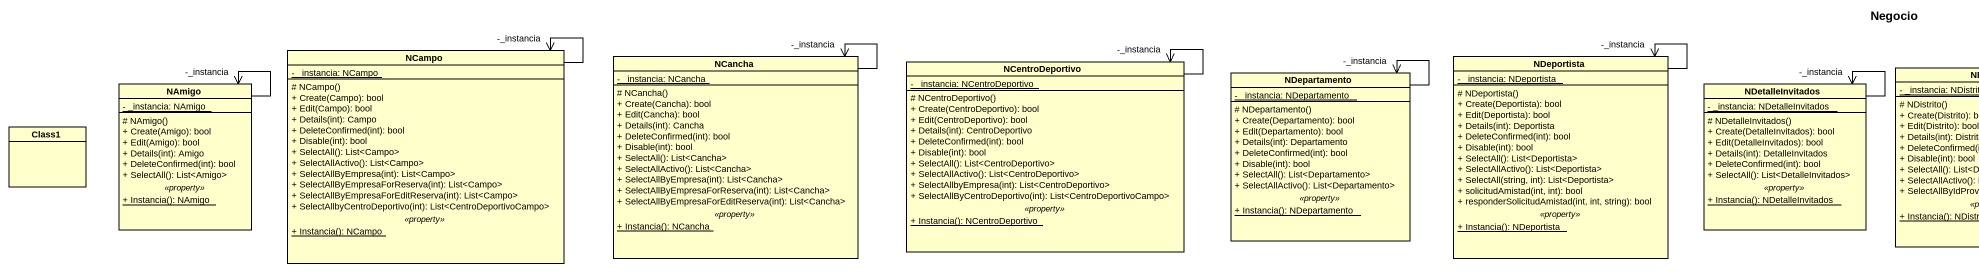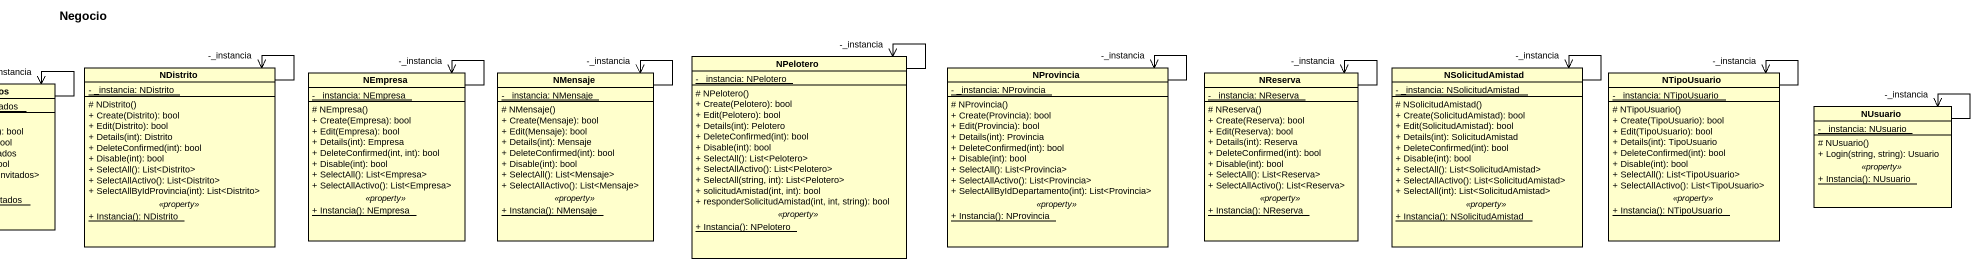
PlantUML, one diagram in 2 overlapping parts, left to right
@startuml
title Negocio
hide circle
hide empty members
skinparam classAttributeIconSize 0
class NCampo {
  {static} - _instancia: NCampo
  --
  # NCampo()
  + Create(Campo): bool
  + Edit(Campo): bool
  + Details(int): Campo
  + DeleteConfirmed(int): bool
  + Disable(int): bool
  + SelectAll(): List<Campo>
  + SelectAllActivo(): List<Campo>
  + SelectAllByEmpresa(int): List<Campo>
  + SelectAllByEmpresaForReserva(int): List<Campo>
  + SelectAllByEmpresaForEditReserva(int): List<Campo>
  + SelectAllbyCentroDeportivo(int): List<CentroDeportivoCampo>
  .. <<property>> ..
  {static} + Instancia(): NCampo
}
class NCancha {
  {static} - _instancia: NCancha
  --
  # NCancha()
  + Create(Cancha): bool
  + Edit(Cancha): bool
  + Details(int): Cancha
  + DeleteConfirmed(int): bool
  + Disable(int): bool
  + SelectAll(): List<Cancha>
  + SelectAllActivo(): List<Cancha>
  + SelectAllByEmpresa(int): List<Cancha>
  + SelectAllByEmpresaForReserva(int): List<Cancha>
  + SelectAllByEmpresaForEditReserva(int): List<Cancha>
  .. <<property>> ..
  {static} + Instancia(): NCancha
}
class NCentroDeportivo {
  {static} - _instancia: NCentroDeportivo
  --
  # NCentroDeportivo()
  + Create(CentroDeportivo): bool
  + Edit(CentroDeportivo): bool
  + Details(int): CentroDeportivo
  + DeleteConfirmed(int): bool
  + Disable(int): bool
  + SelectAll(): List<CentroDeportivo>
  + SelectAllActivo(): List<CentroDeportivo>
  + SelectAllbyEmpresa(int): List<CentroDeportivo>
  + SelectAllByCentroDeportivo(int): List<CentroDeportivoCampo>
  .. <<property>> ..
  {static} + Instancia(): NCentroDeportivo
}
class NDepartamento {
  {static} - _instancia: NDepartamento
  --
  # NDepartamento()
  + Create(Departamento): bool
  + Edit(Departamento): bool
  + Details(int): Departamento
  + DeleteConfirmed(int): bool
  + Disable(int): bool
  + SelectAll(): List<Departamento>
  + SelectAllActivo(): List<Departamento>
  .. <<property>> ..
  {static} + Instancia(): NDepartamento
}
class NDeportista {
  {static} - _instancia: NDeportista
  --
  # NDeportista()
  + Create(Deportista): bool
  + Edit(Deportista): bool
  + Details(int): Deportista
  + DeleteConfirmed(int): bool
  + Disable(int): bool
  + SelectAll(): List<Deportista>
  + SelectAllActivo(): List<Deportista>
  + SelectAll(string, int): List<Deportista>
  + solicitudAmistad(int, int): bool
  + responderSolicitudAmistad(int, int, string): bool
  .. <<property>> ..
  {static} + Instancia(): NDeportista
}
class NDistrito {
  {static} - _instancia: NDistrito
  --
  # NDistrito()
  + Create(Distrito): bool
  + Edit(Distrito): bool
  + Details(int): Distrito
  + DeleteConfirmed(int): bool
  + Disable(int): bool
  + SelectAll(): List<Distrito>
  + SelectAllActivo(): List<Distrito>
  + SelectAllByIdProvincia(int): List<Distrito>
  .. <<property>> ..
  {static} + Instancia(): NDistrito
}
class NEmpresa {
  {static} - _instancia: NEmpresa
  --
  # NEmpresa()
  + Create(Empresa): bool
  + Edit(Empresa): bool
  + Details(int): Empresa
  + DeleteConfirmed(int, int): bool
  + Disable(int): bool
  + SelectAll(): List<Empresa>
  + SelectAllActivo(): List<Empresa>
  .. <<property>> ..
  {static} + Instancia(): NEmpresa
}
class NMensaje {
  {static} - _instancia: NMensaje
  --
  # NMensaje()
  + Create(Mensaje): bool
  + Edit(Mensaje): bool
  + Details(int): Mensaje
  + DeleteConfirmed(int): bool
  + Disable(int): bool
  + SelectAll(): List<Mensaje>
  + SelectAllActivo(): List<Mensaje>
  .. <<property>> ..
  {static} + Instancia(): NMensaje
}
class NPelotero {
  {static} - _instancia: NPelotero
  --
  # NPelotero()
  + Create(Pelotero): bool
  + Edit(Pelotero): bool
  + Details(int): Pelotero
  + DeleteConfirmed(int): bool
  + Disable(int): bool
  + SelectAll(): List<Pelotero>
  + SelectAllActivo(): List<Pelotero>
  + SelectAll(string, int): List<Pelotero>
  + solicitudAmistad(int, int): bool
  + responderSolicitudAmistad(int, int, string): bool
  .. <<property>> ..
  {static} + Instancia(): NPelotero
}
class NProvincia {
  {static} - _instancia: NProvincia
  --
  # NProvincia()
  + Create(Provincia): bool
  + Edit(Provincia): bool
  + Details(int): Provincia
  + DeleteConfirmed(int): bool
  + Disable(int): bool
  + SelectAll(): List<Provincia>
  + SelectAllActivo(): List<Provincia>
  + SelectAllByIdDepartamento(int): List<Provincia>
  .. <<property>> ..
  {static} + Instancia(): NProvincia
}
class NReserva {
  {static} - _instancia: NReserva
  --
  # NReserva()
  + Create(Reserva): bool
  + Edit(Reserva): bool
  + Details(int): Reserva
  + DeleteConfirmed(int): bool
  + Disable(int): bool
  + SelectAll(): List<Reserva>
  + SelectAllActivo(): List<Reserva>
  .. <<property>> ..
  {static} + Instancia(): NReserva
}
class NSolicitudAmistad {
  {static} - _instancia: NSolicitudAmistad
  --
  # NSolicitudAmistad()
  + Create(SolicitudAmistad): bool
  + Edit(SolicitudAmistad): bool
  + Details(int): SolicitudAmistad
  + DeleteConfirmed(int): bool
  + Disable(int): bool
  + SelectAll(): List<SolicitudAmistad>
  + SelectAllActivo(): List<SolicitudAmistad>
  + SelectAll(int): List<SolicitudAmistad>
  .. <<property>> ..
  {static} + Instancia(): NSolicitudAmistad
}
class NTipoUsuario {
  {static} - _instancia: NTipoUsuario
  --
  # NTipoUsuario()
  + Create(TipoUsuario): bool
  + Edit(TipoUsuario): bool
  + Details(int): TipoUsuario
  + DeleteConfirmed(int): bool
  + Disable(int): bool
  + SelectAll(): List<TipoUsuario>
  + SelectAllActivo(): List<TipoUsuario>
  .. <<property>> ..
  {static} + Instancia(): NTipoUsuario
}
class NAmigo {
  {static} - _instancia: NAmigo
  --
  # NAmigo()
  + Create(Amigo): bool
  + Edit(Amigo): bool
  + Details(int): Amigo
  + DeleteConfirmed(int): bool
  + SelectAll(): List<Amigo>
  .. <<property>> ..
  {static} + Instancia(): NAmigo
}
class NDetalleInvitados {
  {static} - _instancia: NDetalleInvitados
  --
  # NDetalleInvitados()
  + Create(DetalleInvitados): bool
  + Edit(DetalleInvitados): bool
  + Details(int): DetalleInvitados
  + DeleteConfirmed(int): bool
  + SelectAll(): List<DetalleInvitados>
  .. <<property>> ..
  {static} + Instancia(): NDetalleInvitados
}
class NUsuario {
  {static} - _instancia: NUsuario
  --
  # NUsuario()
  + Login(string, string): Usuario
  .. <<property>> ..
  {static} + Instancia(): NUsuario
}
class Class1
NCampo --> "-_instancia" NCampo
NCancha --> "-_instancia" NCancha
NCentroDeportivo --> "-_instancia" NCentroDeportivo
NDepartamento --> "-_instancia" NDepartamento
NDeportista --> "-_instancia" NDeportista
NDistrito --> "-_instancia" NDistrito
NEmpresa --> "-_instancia" NEmpresa
NMensaje --> "-_instancia" NMensaje
NPelotero --> "-_instancia" NPelotero
NProvincia --> "-_instancia" NProvincia
NReserva --> "-_instancia" NReserva
NSolicitudAmistad --> "-_instancia" NSolicitudAmistad
NTipoUsuario --> "-_instancia" NTipoUsuario
NAmigo --> "-_instancia" NAmigo
NDetalleInvitados --> "-_instancia" NDetalleInvitados
NUsuario --> "-_instancia" NUsuario
@enduml
